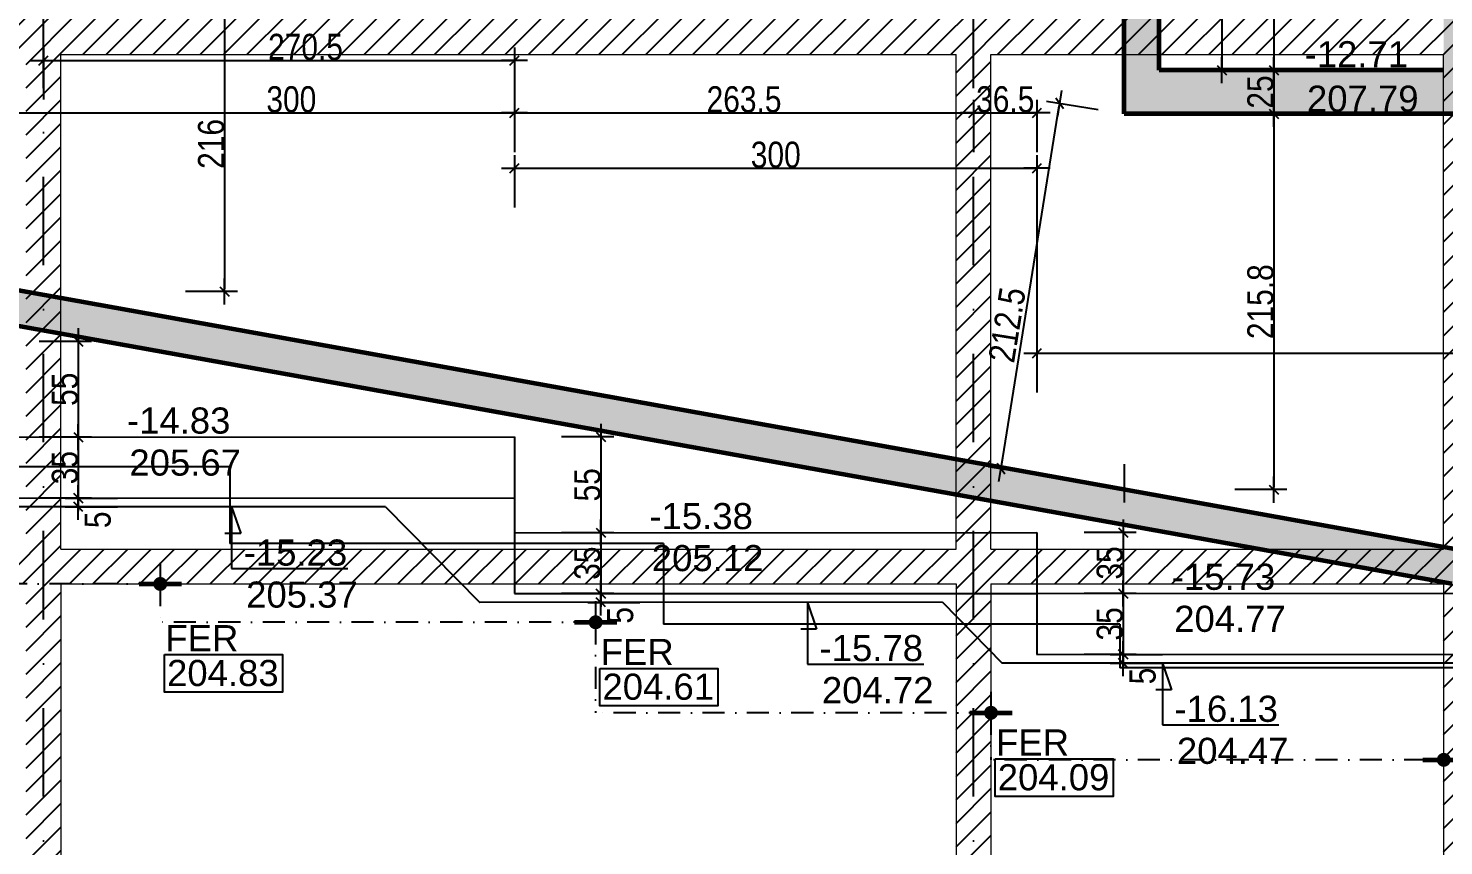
# Model space of a CAD drawing. Header units: millimetres. Extents: x -26249 to 60250, y -21218 to 23336.
# Drawn here: x 54650 to 55463, y 1402 to 1871 of the extents above; entities that cross this region are included whole.
import ezdxf

# ---------------------------------------------------------------- set-up
doc = ezdxf.new("R2010")
doc.units = ezdxf.units.MM
doc.linetypes.add('TIRETPTX2', pattern=[50.8, 25.4, -12.7, 0, -12.7])
for name, color, linetype in [('01-coupe soussol', 253, 'Continuous'), ('01_cote_gen', 4, 'Continuous'), ('01_linteaux', 2, 'Continuous'), ('01_poch_BN', 9, 'Continuous'), ('01_poch_murs', 253, 'Continuous'), ('01_texte', 230, 'Continuous'), ('AA_COTES', 2, 'Continuous')]:
    doc.layers.add(name, color=color, linetype=linetype)
doc.layers.add('01_murs_coup', color=5, linetype='Continuous', lineweight=60)
doc.styles.add('MATTE_TXT', font='arial.ttf')
doc.styles.add('STYLE2', font='ARIALN.TTF')
doc.dimstyles.new('JB50', dxfattribs={"dimscale": 0.1, "dimtxt": 150, "dimasz": 15, "dimexe": 0.1, "dimexo": 0.1, "dimgap": 0.09, "dimtad": 1, "dimdec": 1, "dimdsep": 46, "dimtxsty": 'STYLE2', "dimblk1": 'BOND_G', "dimblk2": 'BOND_D', "dimsah": 1, "dimcen": 1.5, "dimdle": 0.01, "dimse1": 1, "dimse2": 1, "dimclrd": 4, "dimclre": 2, "dimclrt": 6, "dimazin": 2, "dimtfac": 2.333333, "dimtdec": 1, "dimtix": 1, "dimtmove": 2, "dimatfit": 3, "dimldrblk": 'BOND_G', "dimfxl": 1, "dimtolj": 1, "dimtzin": 0, "dimarcsym": 0})

# ---------------------------------------------------------------- blocks, each defined once
blk = doc.blocks.new('BOND_G')
at = {"layer": 'AA_COTES', "color": 0}
for p, q in [((0, -5), (0, 15)), ((5, 0), (-5, 0)), ((1.77, 1.77), (-1.77, -1.77))]:
    blk.add_line(p, q, dxfattribs=at)
blk = doc.blocks.new('BOND_D')
at = {"layer": 'AA_COTES', "color": 0}
for p, q in [((5, 0), (-5, 0)), ((-1.77, -1.77), (1.77, 1.77)), ((0, 5), (0, -15))]:
    blk.add_line(p, q, dxfattribs=at)
blk = doc.blocks.new('*D1527')
at = {"layer": '01_cote_gen', "color": 4, "lineweight": -2, "transparency": 16777216}
blk.add_line((54631.02, 1822.71), (54928.02, 1822.71), dxfattribs=at)
at = {"layer": 'Defpoints', "color": 0, "transparency": 16777216}
for p in [(54629.52, 1830.32), (54929.52, 1822.71), (54929.52, 1636.6)]:
    blk.add_point(p, dxfattribs=at)
at = {"layer": '01_cote_gen', "color": 4, "lineweight": -2, "transparency": 16777216, "xscale": 1.5, "yscale": 1.5, "zscale": 1.5, "rotation": 180}
blk.add_blockref('BOND_G', (54629.52, 1822.71), dxfattribs=at)
at = {"layer": '01_cote_gen', "color": 4, "lineweight": -2, "transparency": 16777216, "xscale": 1.5, "yscale": 1.5, "zscale": 1.5}
blk.add_blockref('BOND_D', (54929.52, 1822.71), dxfattribs=at)
at = {"layer": '01_cote_gen', "color": 6, "transparency": 16777216, "insert": (54801.36, 1830.38), "char_height": 15, "attachment_point": 5, "style": 'STYLE2'}
blk.add_mtext('\\A1;300', dxfattribs=at)
blk = doc.blocks.new('*D1528')
at = {"layer": '01_cote_gen', "color": 4, "lineweight": -2, "transparency": 16777216}
blk.add_line((54931.02, 1790.89), (55228.02, 1790.89), dxfattribs=at)
at = {"layer": 'Defpoints', "color": 0, "transparency": 16777216}
for p in [(55229.52, 1790.89), (54929.52, 1636.6), (55229.52, 1581.73)]:
    blk.add_point(p, dxfattribs=at)
at = {"layer": '01_cote_gen', "color": 4, "lineweight": -2, "transparency": 16777216, "xscale": 1.5, "yscale": 1.5, "zscale": 1.5, "rotation": 180}
blk.add_blockref('BOND_G', (54929.52, 1790.89), dxfattribs=at)
at = {"layer": '01_cote_gen', "color": 4, "lineweight": -2, "transparency": 16777216, "xscale": 1.5, "yscale": 1.5, "zscale": 1.5}
blk.add_blockref('BOND_D', (55229.52, 1790.89), dxfattribs=at)
at = {"layer": '01_cote_gen', "color": 6, "transparency": 16777216, "insert": (55079.52, 1798.56), "char_height": 15, "attachment_point": 5, "style": 'STYLE2'}
blk.add_mtext('\\A1;300', dxfattribs=at)
blk = doc.blocks.new('*D1363')
at = {"layer": '01_cote_gen', "color": 4, "lineweight": -2, "transparency": 16777216}
blk.add_line((55231.02, 1684.63), (56054.91, 1684.63), dxfattribs=at)
at = {"layer": 'Defpoints', "color": 0, "transparency": 16777216}
for p in [(56056.41, 1684.63), (55229.52, 1506.47), (56056.41, 1471.84)]:
    blk.add_point(p, dxfattribs=at)
at = {"layer": '01_cote_gen', "color": 4, "lineweight": -2, "transparency": 16777216, "xscale": 1.5, "yscale": 1.5, "zscale": 1.5, "rotation": 180}
blk.add_blockref('BOND_G', (55229.52, 1684.63), dxfattribs=at)
at = {"layer": '01_cote_gen', "color": 4, "lineweight": -2, "transparency": 16777216, "xscale": 1.5, "yscale": 1.5, "zscale": 1.5}
blk.add_blockref('BOND_D', (56056.41, 1684.63), dxfattribs=at)
at = {"layer": '01_cote_gen', "color": 6, "transparency": 16777216, "insert": (55642.97, 1692.29), "char_height": 15, "attachment_point": 5, "style": 'STYLE2'}
blk.add_mtext('\\A1;826.9', dxfattribs=at)
blk = doc.blocks.new('*D1356')
at = {"layer": '01_cote_gen', "color": 4, "lineweight": -2, "transparency": 16777216}
blk.add_line((55194.61, 1822.71), (55228.02, 1822.71), dxfattribs=at)
at = {"layer": 'Defpoints', "color": 0, "transparency": 16777216}
for p in [(55229.52, 1822.71), (55193.11, 1800.21), (55229.52, 1800.21)]:
    blk.add_point(p, dxfattribs=at)
at = {"layer": '01_cote_gen', "color": 4, "lineweight": -2, "transparency": 16777216, "xscale": 1.5, "yscale": 1.5, "zscale": 1.5, "rotation": 180}
blk.add_blockref('BOND_G', (55193.11, 1822.71), dxfattribs=at)
at = {"layer": '01_cote_gen', "color": 4, "lineweight": -2, "transparency": 16777216, "xscale": 1.5, "yscale": 1.5, "zscale": 1.5}
blk.add_blockref('BOND_D', (55229.52, 1822.71), dxfattribs=at)
at = {"layer": '01_cote_gen', "color": 6, "transparency": 16777216, "insert": (55211.32, 1830.38), "char_height": 15, "attachment_point": 5, "style": 'STYLE2'}
blk.add_mtext('\\A1;36.5', dxfattribs=at)
blk = doc.blocks.new('*D1357')
at = {"layer": '01_cote_gen', "color": 4, "lineweight": -2, "transparency": 16777216}
blk.add_line((54931.02, 1822.71), (55191.61, 1822.71), dxfattribs=at)
at = {"layer": 'Defpoints', "color": 0, "transparency": 16777216}
for p in [(55193.11, 1822.71), (54929.52, 1815.21), (55193.11, 1800.21)]:
    blk.add_point(p, dxfattribs=at)
at = {"layer": '01_cote_gen', "color": 4, "lineweight": -2, "transparency": 16777216, "xscale": 1.5, "yscale": 1.5, "zscale": 1.5, "rotation": 180}
blk.add_blockref('BOND_G', (54929.52, 1822.71), dxfattribs=at)
at = {"layer": '01_cote_gen', "color": 4, "lineweight": -2, "transparency": 16777216, "xscale": 1.5, "yscale": 1.5, "zscale": 1.5}
blk.add_blockref('BOND_D', (55193.11, 1822.71), dxfattribs=at)
at = {"layer": '01_cote_gen', "color": 6, "transparency": 16777216, "insert": (55061.32, 1830.38), "char_height": 15, "attachment_point": 5, "style": 'STYLE2'}
blk.add_mtext('\\A1;263.5', dxfattribs=at)
blk = doc.blocks.new('*D1521')
at = {"layer": '01_cote_gen', "color": 4, "lineweight": -2, "transparency": 16777216}
for p, q in [((54628.02, -222.34), (54626.52, -222.34)), ((54659.11, -222.34), (54629.52, -222.34)), ((54660.61, -222.34), (54662.11, -222.34))]:
    blk.add_line(p, q, dxfattribs=at)
at = {"layer": 'Defpoints', "color": 0, "transparency": 16777216}
for p in [(54629.52, 1831.3), (54629.52, -222.34), (54659.11, -243.86)]:
    blk.add_point(p, dxfattribs=at)
at = {"layer": '01_cote_gen', "color": 4, "lineweight": -2, "transparency": 16777216, "xscale": 1.5, "yscale": 1.5, "zscale": 1.5}
blk.add_blockref('BOND_D', (54629.52, -222.34), dxfattribs=at)
at = {"layer": '01_cote_gen', "color": 4, "lineweight": -2, "transparency": 16777216, "xscale": 1.5, "yscale": 1.5, "zscale": 1.5, "rotation": 180}
blk.add_blockref('BOND_G', (54659.11, -222.34), dxfattribs=at)
at = {"layer": '01_cote_gen', "color": 6, "transparency": 16777216, "insert": (54644.32, -214.67), "char_height": 15, "attachment_point": 5, "style": 'STYLE2'}
blk.add_mtext('\\A1;29.5', dxfattribs=at)
blk = doc.blocks.new('*D1358')
at = {"layer": '01_cote_gen', "color": 4, "lineweight": -2, "transparency": 16777216}
blk.add_line((54660.61, 1852.82), (54928.02, 1852.82), dxfattribs=at)
at = {"layer": 'Defpoints', "color": 0, "transparency": 16777216}
for p in [(54929.52, 1852.82), (54659.11, 1830.32), (54929.52, 1830.32)]:
    blk.add_point(p, dxfattribs=at)
at = {"layer": '01_cote_gen', "color": 4, "lineweight": -2, "transparency": 16777216, "xscale": 1.5, "yscale": 1.5, "zscale": 1.5, "rotation": 180}
blk.add_blockref('BOND_G', (54659.11, 1852.82), dxfattribs=at)
at = {"layer": '01_cote_gen', "color": 4, "lineweight": -2, "transparency": 16777216, "xscale": 1.5, "yscale": 1.5, "zscale": 1.5}
blk.add_blockref('BOND_D', (54929.52, 1852.82), dxfattribs=at)
at = {"layer": '01_cote_gen', "color": 6, "transparency": 16777216, "insert": (54809.49, 1860.48), "char_height": 15, "attachment_point": 5, "style": 'STYLE2'}
blk.add_mtext('\\A1;270.5', dxfattribs=at)
blk = doc.blocks.new('*D1452')
at = {"layer": '01_cote_gen', "color": 4, "lineweight": -2, "transparency": 16777216}
blk.add_line((54679.05, 1689.96), (54679.05, 1637.96), dxfattribs=at)
at = {"layer": 'Defpoints', "color": 0, "transparency": 16777216}
for p in [(54629.52, 1691.46), (54629.54, 1636.46), (54679.05, 1636.46)]:
    blk.add_point(p, dxfattribs=at)
at = {"layer": '01_cote_gen', "color": 4, "lineweight": -2, "transparency": 16777216, "xscale": 1.5, "yscale": 1.5, "zscale": 1.5}
for name, p, rotation in [('BOND_G', (54679.05, 1691.46), 90), ('BOND_D', (54679.05, 1636.46), 270)]:
    blk.add_blockref(name, p, dxfattribs=dict(at, rotation=rotation))
at = {"layer": '01_cote_gen', "color": 6, "transparency": 16777216, "insert": (54671.42, 1663.96), "char_height": 15, "attachment_point": 5, "rotation": 90, "style": 'STYLE2'}
blk.add_mtext('\\A1;55', dxfattribs=at)
blk = doc.blocks.new('*D1453')
at = {"layer": '01_cote_gen', "color": 4, "lineweight": -2, "transparency": 16777216}
blk.add_line((54679.05, 1634.96), (54679.05, 1602.96), dxfattribs=at)
at = {"layer": 'Defpoints', "color": 0, "transparency": 16777216}
for p in [(54665.24, 1636.46), (54669.49, 1601.46), (54679.05, 1601.46)]:
    blk.add_point(p, dxfattribs=at)
at = {"layer": '01_cote_gen', "color": 4, "lineweight": -2, "transparency": 16777216, "xscale": 1.5, "yscale": 1.5, "zscale": 1.5}
for name, p, rotation in [('BOND_G', (54679.05, 1636.46), 90), ('BOND_D', (54679.05, 1601.46), 270)]:
    blk.add_blockref(name, p, dxfattribs=dict(at, rotation=rotation))
at = {"layer": '01_cote_gen', "color": 6, "transparency": 16777216, "insert": (54671.39, 1618.96), "char_height": 15, "attachment_point": 5, "rotation": 90, "style": 'STYLE2'}
blk.add_mtext('\\A1;35', dxfattribs=at)
blk = doc.blocks.new('*D1454')
at = {"layer": '01_cote_gen', "color": 4, "lineweight": -2, "transparency": 16777216}
blk.add_line((54679.05, 1597.96), (54679.05, 1599.96), dxfattribs=at)
at = {"layer": 'Defpoints', "color": 0, "transparency": 16777216}
for p in [(54679.05, 1601.46), (54684.32, 1601.46), (54684.32, 1596.46)]:
    blk.add_point(p, dxfattribs=at)
at = {"layer": '01_cote_gen', "color": 4, "lineweight": -2, "transparency": 16777216, "xscale": 1.5, "yscale": 1.5, "zscale": 1.5}
for name, p, rotation in [('BOND_D', (54679.05, 1601.46), 90), ('BOND_G', (54679.05, 1596.46), 270)]:
    blk.add_blockref(name, p, dxfattribs=dict(at, rotation=rotation))
at = {"layer": '01_cote_gen', "color": 6, "transparency": 16777216, "insert": (54690.26, 1589.01), "char_height": 15, "attachment_point": 5, "rotation": 90, "style": 'STYLE2'}
blk.add_mtext('\\A1;5', dxfattribs=at)
blk = doc.blocks.new('*D1455')
at = {"layer": '01_cote_gen', "color": 4, "lineweight": -2, "transparency": 16777216}
blk.add_line((54979.05, 1635.1), (54979.05, 1583.1), dxfattribs=at)
at = {"layer": 'Defpoints', "color": 0, "transparency": 16777216}
for p in [(54929.52, 1636.6), (54929.54, 1581.6), (54979.05, 1581.6)]:
    blk.add_point(p, dxfattribs=at)
at = {"layer": '01_cote_gen', "color": 4, "lineweight": -2, "transparency": 16777216, "xscale": 1.5, "yscale": 1.5, "zscale": 1.5}
for name, p, rotation in [('BOND_G', (54979.05, 1636.6), 90), ('BOND_D', (54979.05, 1581.6), 270)]:
    blk.add_blockref(name, p, dxfattribs=dict(at, rotation=rotation))
at = {"layer": '01_cote_gen', "color": 6, "transparency": 16777216, "insert": (54971.42, 1609.1), "char_height": 15, "attachment_point": 5, "rotation": 90, "style": 'STYLE2'}
blk.add_mtext('\\A1;55', dxfattribs=at)
blk = doc.blocks.new('*D1456')
at = {"layer": '01_cote_gen', "color": 4, "lineweight": -2, "transparency": 16777216}
blk.add_line((54979.05, 1580.1), (54979.05, 1548.1), dxfattribs=at)
at = {"layer": 'Defpoints', "color": 0, "transparency": 16777216}
for p in [(54965.24, 1581.6), (54969.49, 1546.6), (54979.05, 1546.6)]:
    blk.add_point(p, dxfattribs=at)
at = {"layer": '01_cote_gen', "color": 4, "lineweight": -2, "transparency": 16777216, "xscale": 1.5, "yscale": 1.5, "zscale": 1.5}
for name, p, rotation in [('BOND_G', (54979.05, 1581.6), 90), ('BOND_D', (54979.05, 1546.6), 270)]:
    blk.add_blockref(name, p, dxfattribs=dict(at, rotation=rotation))
at = {"layer": '01_cote_gen', "color": 6, "transparency": 16777216, "insert": (54971.39, 1564.1), "char_height": 15, "attachment_point": 5, "rotation": 90, "style": 'STYLE2'}
blk.add_mtext('\\A1;35', dxfattribs=at)
blk = doc.blocks.new('*D1457')
at = {"layer": '01_cote_gen', "color": 4, "lineweight": -2, "transparency": 16777216}
blk.add_line((54979.05, 1543.1), (54979.05, 1545.1), dxfattribs=at)
at = {"layer": 'Defpoints', "color": 0, "transparency": 16777216}
for p in [(54979.05, 1546.6), (54984.32, 1546.6), (54984.32, 1541.6)]:
    blk.add_point(p, dxfattribs=at)
at = {"layer": '01_cote_gen', "color": 4, "lineweight": -2, "transparency": 16777216, "xscale": 1.5, "yscale": 1.5, "zscale": 1.5}
for name, p, rotation in [('BOND_D', (54979.05, 1546.6), 90), ('BOND_G', (54979.05, 1541.6), 270)]:
    blk.add_blockref(name, p, dxfattribs=dict(at, rotation=rotation))
at = {"layer": '01_cote_gen', "color": 6, "transparency": 16777216, "insert": (54990.26, 1534.15), "char_height": 15, "attachment_point": 5, "rotation": 90, "style": 'STYLE2'}
blk.add_mtext('\\A1;5', dxfattribs=at)
blk = doc.blocks.new('*D1458')
at = {"layer": '01_cote_gen', "color": 4, "lineweight": -2, "transparency": 16777216}
blk.add_line((55279.04, 1580.23), (55279.04, 1548.23), dxfattribs=at)
at = {"layer": 'Defpoints', "color": 0, "transparency": 16777216}
for p in [(55229.52, 1581.73), (55229.52, 1546.73), (55279.04, 1546.73)]:
    blk.add_point(p, dxfattribs=at)
at = {"layer": '01_cote_gen', "color": 4, "lineweight": -2, "transparency": 16777216, "xscale": 1.5, "yscale": 1.5, "zscale": 1.5}
for name, p, rotation in [('BOND_G', (55279.04, 1581.73), 90), ('BOND_D', (55279.04, 1546.73), 270)]:
    blk.add_blockref(name, p, dxfattribs=dict(at, rotation=rotation))
at = {"layer": '01_cote_gen', "color": 6, "transparency": 16777216, "insert": (55271.38, 1564.23), "char_height": 15, "attachment_point": 5, "rotation": 90, "style": 'STYLE2'}
blk.add_mtext('\\A1;35', dxfattribs=at)
blk = doc.blocks.new('*D1459')
at = {"layer": '01_cote_gen', "color": 4, "lineweight": -2, "transparency": 16777216}
blk.add_line((55279.04, 1545.24), (55279.04, 1513.24), dxfattribs=at)
at = {"layer": 'Defpoints', "color": 0, "transparency": 16777216}
for p in [(55265.23, 1546.74), (55269.48, 1511.74), (55279.04, 1511.74)]:
    blk.add_point(p, dxfattribs=at)
at = {"layer": '01_cote_gen', "color": 4, "lineweight": -2, "transparency": 16777216, "xscale": 1.5, "yscale": 1.5, "zscale": 1.5}
for name, p, rotation in [('BOND_G', (55279.04, 1546.74), 90), ('BOND_D', (55279.04, 1511.74), 270)]:
    blk.add_blockref(name, p, dxfattribs=dict(at, rotation=rotation))
at = {"layer": '01_cote_gen', "color": 6, "transparency": 16777216, "insert": (55271.38, 1529.24), "char_height": 15, "attachment_point": 5, "rotation": 90, "style": 'STYLE2'}
blk.add_mtext('\\A1;35', dxfattribs=at)
blk = doc.blocks.new('*D1460')
at = {"layer": '01_cote_gen', "color": 4, "lineweight": -2, "transparency": 16777216}
blk.add_line((55279.04, 1508.24), (55279.04, 1510.24), dxfattribs=at)
at = {"layer": 'Defpoints', "color": 0, "transparency": 16777216}
for p in [(55279.04, 1511.74), (55284.31, 1511.74), (55284.31, 1506.74)]:
    blk.add_point(p, dxfattribs=at)
at = {"layer": '01_cote_gen', "color": 4, "lineweight": -2, "transparency": 16777216, "xscale": 1.5, "yscale": 1.5, "zscale": 1.5}
for name, p, rotation in [('BOND_D', (55279.04, 1511.74), 90), ('BOND_G', (55279.04, 1506.74), 270)]:
    blk.add_blockref(name, p, dxfattribs=dict(at, rotation=rotation))
at = {"layer": '01_cote_gen', "color": 6, "transparency": 16777216, "insert": (55290.25, 1499.29), "char_height": 15, "attachment_point": 5, "rotation": 90, "style": 'STYLE2'}
blk.add_mtext('\\A1;5', dxfattribs=at)
blk = doc.blocks.new('*D1657')
at = {"layer": '01_cote_gen', "color": 4, "lineweight": -2, "transparency": 16777216}
blk.add_line((55335.67, 1934.67), (55335.67, 1848.67), dxfattribs=at)
at = {"layer": 'Defpoints', "color": 0, "transparency": 16777216}
for p in [(55316.75, 1936.17), (55316.75, 1847.17), (55335.67, 1847.17)]:
    blk.add_point(p, dxfattribs=at)
at = {"layer": '01_cote_gen', "color": 4, "lineweight": -2, "transparency": 16777216, "xscale": 1.5, "yscale": 1.5, "zscale": 1.5}
for name, p, rotation in [('BOND_G', (55335.67, 1936.17), 90), ('BOND_D', (55335.67, 1847.17), 270)]:
    blk.add_blockref(name, p, dxfattribs=dict(at, rotation=rotation))
at = {"layer": '01_cote_gen', "color": 6, "transparency": 16777216, "insert": (55328, 1891.67), "char_height": 15, "attachment_point": 5, "rotation": 90, "style": 'STYLE2'}
blk.add_mtext('\\A1;89', dxfattribs=at)
blk = doc.blocks.new('*D1658')
at = {"layer": '01_cote_gen', "color": 4, "lineweight": -2, "transparency": 16777216}
blk.add_line((55365.58, 2023.67), (55365.58, 1848.67), dxfattribs=at)
at = {"layer": 'Defpoints', "color": 0, "transparency": 16777216}
for p in [(55343.17, 2025.17), (55365.58, 1847.17), (55381.38, 1847.17)]:
    blk.add_point(p, dxfattribs=at)
at = {"layer": '01_cote_gen', "color": 4, "lineweight": -2, "transparency": 16777216, "xscale": 1.5, "yscale": 1.5, "zscale": 1.5}
for name, p, rotation in [('BOND_G', (55365.58, 2025.17), 90), ('BOND_D', (55365.58, 1847.17), 270)]:
    blk.add_blockref(name, p, dxfattribs=dict(at, rotation=rotation))
at = {"layer": '01_cote_gen', "color": 6, "transparency": 16777216, "insert": (55357.92, 1936.23), "char_height": 15, "attachment_point": 5, "rotation": 90, "style": 'STYLE2'}
blk.add_mtext('\\A1;178', dxfattribs=at)
blk = doc.blocks.new('*D1639')
at = {"layer": '01_cote_gen', "color": 4, "lineweight": -2, "transparency": 16777216}
blk.add_line((55365.58, 1845.67), (55365.58, 1823.67), dxfattribs=at)
at = {"layer": 'Defpoints', "color": 0, "transparency": 16777216}
for p in [(55388.62, 1847.17), (55365.58, 1822.17), (55388.62, 1822.17)]:
    blk.add_point(p, dxfattribs=at)
at = {"layer": '01_cote_gen', "color": 4, "lineweight": -2, "transparency": 16777216, "xscale": 1.5, "yscale": 1.5, "zscale": 1.5}
for name, p, rotation in [('BOND_G', (55365.58, 1847.17), 90), ('BOND_D', (55365.58, 1822.17), 270)]:
    blk.add_blockref(name, p, dxfattribs=dict(at, rotation=rotation))
at = {"layer": '01_cote_gen', "color": 6, "transparency": 16777216, "insert": (55357.92, 1834.67), "char_height": 15, "attachment_point": 5, "rotation": 90, "style": 'STYLE2'}
blk.add_mtext('\\A1;25', dxfattribs=at)
blk = doc.blocks.new('*D1627')
at = {"layer": '01_cote_gen', "color": 4, "lineweight": -2, "transparency": 16777216}
blk.add_line((55365.58, 1820.67), (55365.58, 1607.83), dxfattribs=at)
at = {"layer": 'Defpoints', "color": 0, "transparency": 16777216}
for p in [(55297.26, 1822.17), (55279.64, 1606.33), (55365.58, 1606.33)]:
    blk.add_point(p, dxfattribs=at)
at = {"layer": '01_cote_gen', "color": 4, "lineweight": -2, "transparency": 16777216, "xscale": 1.5, "yscale": 1.5, "zscale": 1.5}
for name, p, rotation in [('BOND_G', (55365.58, 1822.17), 90), ('BOND_D', (55365.58, 1606.33), 270)]:
    blk.add_blockref(name, p, dxfattribs=dict(at, rotation=rotation))
at = {"layer": '01_cote_gen', "color": 6, "transparency": 16777216, "insert": (55357.92, 1714.25), "char_height": 15, "attachment_point": 5, "rotation": 90, "style": 'STYLE2'}
blk.add_mtext('\\A1;215.8', dxfattribs=at)
blk = doc.blocks.new('*D1628')
at = {"layer": '01_cote_gen', "color": 4, "lineweight": -2, "transparency": 16777216}
blk.add_line((55209.07, 1619.82), (55242.25, 1826.65), dxfattribs=at)
at = {"layer": 'Defpoints', "color": 0, "transparency": 16777216}
for p in [(55242.49, 1828.13), (55279.64, 1822.17), (55245.99, 1612.38)]:
    blk.add_point(p, dxfattribs=at)
at = {"layer": '01_cote_gen', "color": 4, "lineweight": -2, "transparency": 16777216, "xscale": 1.5, "yscale": 1.5, "zscale": 1.5}
for name, p, rotation in [('BOND_D', (55242.49, 1828.13), 80.88663477148664), ('BOND_G', (55208.84, 1618.34), 260.8866347714866)]:
    blk.add_blockref(name, p, dxfattribs=dict(at, rotation=rotation))
at = {"layer": '01_cote_gen', "color": 6, "transparency": 16777216, "insert": (55212.43, 1700.94), "char_height": 15, "attachment_point": 5, "rotation": 80.88663, "style": 'STYLE2'}
blk.add_mtext('\\A1;212.5', dxfattribs=at)
blk = doc.blocks.new('*D1630')
at = {"layer": '01_cote_gen', "color": 4, "lineweight": -2, "transparency": 16777216}
blk.add_line((54763.04, 1934.67), (54763.04, 1721.65), dxfattribs=at)
at = {"layer": 'Defpoints', "color": 0, "transparency": 16777216}
for p in [(54740.54, 1936.17), (54647.11, 1720.15), (54763.04, 1720.15)]:
    blk.add_point(p, dxfattribs=at)
at = {"layer": '01_cote_gen', "color": 4, "lineweight": -2, "transparency": 16777216, "xscale": 1.5, "yscale": 1.5, "zscale": 1.5}
for name, p, rotation in [('BOND_G', (54763.04, 1936.17), 90), ('BOND_D', (54763.04, 1720.15), 270)]:
    blk.add_blockref(name, p, dxfattribs=dict(at, rotation=rotation))
at = {"layer": '01_cote_gen', "color": 6, "transparency": 16777216, "insert": (54755.37, 1804.85), "char_height": 15, "attachment_point": 5, "rotation": 90, "style": 'STYLE2'}
blk.add_mtext('\\A1;216', dxfattribs=at)

msp = doc.modelspace()

# ---------------------------------------------------------------- hatches: boundary and pattern name
at = {"layer": '01-coupe soussol'}
h = msp.add_hatch(dxfattribs=at)
h.set_pattern_fill('ANSI31', color=256, scale=3)
h.set_pattern_definition([(45, (24559.321, 5706.199), (-6.735192, 6.735192), [])])
h.paths.add_polyline_path([(52221.519, 1572.168), (51871.845, 1572.168), (51871.845, 1559.168), (52221.519, 1559.168)])
h.paths.add_polyline_path([(52647.519, 1572.168), (52239.519, 1572.168), (52239.519, 1559.168), (52647.519, 1559.168)])
h.paths.add_polyline_path([(52264.648, 1539.168), (52194.648, 1539.168), (52194.648, 1504.168), (52264.648, 1504.168)])
h.paths.add_polyline_path([(52622.648, 1539.168), (52264.648, 1539.168), (52264.648, 1504.168), (52622.648, 1504.168)])
h.paths.add_polyline_path([(53210.442, 1539.168), (52692.648, 1539.168), (52692.648, 1504.168), (53210.442, 1504.168)])
h.paths.add_polyline_path([(53224.442, 1572.168), (52667.519, 1572.168), (52667.519, 1559.168), (53224.442, 1559.168)])
h.paths.add_polyline_path([(53823.309, 1572.168), (53266.442, 1572.168), (53266.442, 1559.168), (53823.309, 1559.168)], flags=17)
h.paths.add_polyline_path([(53798.438, 1539.168), (53280.442, 1539.168), (53280.442, 1504.168), (53798.438, 1504.168)], flags=17)
h.paths.add_polyline_path([(53868.438, 1539.168), (53798.438, 1539.168), (53798.438, 1504.168), (53868.438, 1504.168)], flags=17)
h.paths.add_polyline_path([(54103.038, 1539.168), (53868.438, 1539.168), (53868.438, 1504.168), (54103.038, 1504.168)], flags=17)
h.paths.add_polyline_path([(54103.038, 1572.168), (53843.309, 1572.168), (53843.309, 1559.168), (54103.038, 1559.168)], flags=17)
h.paths.add_polyline_path([(56847.038, 2172.168), (56847.038, 2242.819), (56831.038, 2242.819), (56831.038, 2172.168), (56098.038, 2172.168), (56098.038, 2242.819), (56080.038, 2242.819), (56080.038, 2172.168), (55479.038, 2172.168), (55479.038, 2242.819), (55463.038, 2242.819), (55463.038, 2167.168), (55155.038, 2167.168), (55155.038, 2197.168), (55135.038, 2197.168), (55135.038, 2167.168), (54667.038, 2167.168), (54667.038, 2242.819), (54649.038, 2242.819), (54649.038, 2179.168), (53843.442, 2179.168), (53843.442, 2242.819), (53823.442, 2242.819), (53823.442, 2179.168), (53262.442, 2179.168), (53262.442, 2242.819), (53246.442, 2242.819), (53246.442, 2179.168), (53246.442, 1879.168), (53246.442, 1539.168), (53266.442, 1539.168), (53266.442, 1856.168), (53823.309, 1856.168), (53823.309, 1539.168), (53843.309, 1539.168), (53843.309, 1856.168), (54103.038, 1856.168), (54103.038, 1239.168), (54123.038, 1239.168), (54123.038, 1552.168), (54649.038, 1552.168), (54649.038, 1272.168), (54669.038, 1272.168), (54669.038, 1552.168), (55183.038, 1552.168), (55183.038, 1272.168), (55203.038, 1272.168), (55203.038, 1552.168), (55463.039, 1552.168), (55463.039, 1272.168), (55483.039, 1272.168), (55483.039, 1552.168), (56072.048, 1552.168), (56072.048, 1239.168), (56097.048, 1239.168), (56097.048, 1552.168), (56827.038, 1552.168), (56827.038, 1239.168), (56847.038, 1239.168), (56847.038, 1552.168), (56847.038, 1572.168)])
h.paths.add_polyline_path([(53843.038, 1879.168), (53843.038, 2156.168), (54103.038, 2156.168), (54103.038, 1879.168)], flags=16)
h.paths.add_polyline_path([(53823.038, 1879.168), (53266.442, 1879.168), (53266.442, 2156.168), (53823.038, 2156.168)], flags=16)
h.paths.add_polyline_path([(54123.038, 1856.168), (54649.038, 1856.168), (54649.038, 1572.168), (54123.038, 1572.168)], flags=16)
h.paths.add_polyline_path([(54123.038, 1879.168), (54123.038, 2156.168), (54649.038, 2156.168), (54649.038, 1879.168)], flags=16)
h.paths.add_polyline_path([(54669.038, 1856.168), (55183.038, 1856.168), (55183.038, 1572.168), (54669.038, 1572.168)], flags=16)
h.paths.add_polyline_path([(54669.038, 1879.168), (54669.038, 2147.168), (55183.038, 2147.168), (55183.038, 1879.168)], flags=16)
h.paths.add_polyline_path([(55203.038, 1856.168), (55463.039, 1856.168), (55463.039, 1572.168), (55203.038, 1572.168)], flags=16)
h.paths.add_polyline_path([(55203.038, 1879.168), (55203.038, 2147.168), (55463.038, 2147.168), (55463.038, 1879.168), (55483.038, 1879.168), (55483.038, 2152.168), (56079.038, 2152.168), (56079.038, 1879.168)], flags=16)
h.paths.add_polyline_path([(55483.039, 1856.168), (56077.048, 1856.168), (56077.048, 1572.168), (55483.039, 1572.168)], flags=16)
h.paths.add_polyline_path([(56097.048, 1820.168), (56139.35, 1820.168), (56139.35, 1840.168), (56657.038, 1840.168), (56657.038, 1572.168), (56097.048, 1572.168)], flags=16)
h.paths.add_polyline_path([(56097.35, 1890.168), (56097.35, 2152.168), (56226.038, 2152.168), (56226.038, 1890.168)], flags=16)
h.paths.add_polyline_path([(56246.038, 1890.168), (56246.038, 2152.168), (56471.039, 2152.168), (56471.039, 1890.168)], flags=16)
h.paths.add_polyline_path([(56491.039, 1890.168), (56491.039, 2152.168), (56831.038, 2152.168), (56831.038, 1890.168)], flags=16)
h.paths.add_polyline_path([(56677.038, 1840.168), (56827.038, 1840.168), (56827.038, 1572.168), (56677.038, 1572.168)], flags=16)
at = {"layer": '01_poch_murs'}
h = msp.add_hatch(color=256, dxfattribs=at)
h.dxf.hatch_style = 1
h.paths.add_polyline_path([(54368.55, 2244.527), (54348.55, 2248.943), (54348.55, 2232.167), (53835.831, 2232.167), (53835.831, 2332.167), (53815.831, 2332.167), (53815.831, 2232.167), (53262.404, 2232.167), (53262.404, 2347.167), (53246.404, 2349.167), (53246.404, 2202.167), (54348.55, 2202.167), (54348.55, 2074.167), (54647.115, 2074.167), (54647.115, 1936.168), (55279.642, 1936.168), (55279.642, 1822.168), (56545.683, 1822.168), (56371.954, 1847.168), (55483.115, 1847.168), (55483.115, 1892.168), (55463.115, 1892.168), (55463.115, 1847.168), (55299.642, 1847.168), (55299.642, 2025.168), (55279.642, 2025.168), (55279.642, 1961.168), (54667.115, 1961.168), (54667.115, 2159.167), (54647.115, 2159.167), (54647.115, 2099.167), (54368.55, 2099.167)])
h.paths.add_polyline_path([(54368.55, 2332.167), (54348.55, 2332.167), (54348.55, 2248.943), (54368.55, 2244.527)], flags=17)
h.paths.add_polyline_path([(56847.114, 1892.168), (56831.115, 1892.168), (56831.115, 1847.168), (56371.954, 1847.168), (56545.683, 1822.168), (56831.115, 1822.168), (56831.115, 1781.094), (56847.114, 1778.791)])
h.paths.add_polyline_path([(56847.114, 1778.791), (56831.115, 1781.094), (56831.115, 1674.206), (56847.114, 1674.206)])
h.paths.add_polyline_path([(56090.414, 1572.168), (55469.455, 1572.168), (53763.455, 1879.168), (53246.404, 1879.168), (53246.404, 1859.168), (53761.67, 1859.168), (55467.67, 1552.168), (56088.629, 1552.168), (56847.114, 1415.644), (56847.114, 1435.965)])

# ---------------------------------------------------------------- linework, layer by layer
at = {"color": 5, "elevation": 517158665.099, "flags": 128}
for points in [[(54766.108, 1619.468), (54282.715, 1619.468)], [(54766.108, 1619.468), (54766.108, 1575.468)], [(55014.976, 1575.468), (54766.108, 1575.468)], [(55014.976, 1575.468), (55014.976, 1529.168)], [(55277.166, 1529.168), (55014.976, 1529.168)], [(55277.166, 1529.168), (55277.166, 1503.968)], [(56062.941, 1503.968), (55277.166, 1503.968)]]:
    msp.add_lwpolyline(points, dxfattribs=at)
at = {"layer": '01-coupe soussol', "lineweight": 5}
for p, q in [((54669.038, 1856.168), (55183.038, 1856.168)), ((54669.038, 1572.168), (54669.038, 1856.168)), ((55183.038, 1572.168), (55183.038, 1856.168)), ((55203.038, 1856.168), (55463.039, 1856.168)), ((55203.038, 1572.168), (55203.038, 1856.168)), ((55463.039, 1572.168), (55463.039, 1856.168)), ((54669.038, 1572.168), (55183.038, 1572.168)), ((55203.038, 1572.168), (55463.039, 1572.168)), ((54669.038, 1552.168), (55183.038, 1552.168)), ((54669.038, 1552.168), (54669.038, 1239.168)), ((55183.038, 1552.168), (55183.038, 1239.168)), ((55203.038, 1552.168), (55463.039, 1552.168)), ((55203.038, 1552.168), (55203.038, 1239.168)), ((55463.039, 1552.168), (55463.039, 1239.168))]:
    msp.add_line(p, q, dxfattribs=at)
at = {"layer": '01_cote_gen'}
for p, q in [((55229.519, 1768.391), (55229.519, 1692.125)), ((55229.519, 1581.731), (55229.519, 1546.731))]:
    msp.add_line(p, q, dxfattribs=at)
at = {"layer": '01_cote_gen', "color": 2, "const_width": 4}
for points in [[(54724.115, 1552.168, 1), (54728.115, 1552.168, 1)], [(54974.115, 1530.168, 1), (54978.115, 1530.168, 1)], [(55201.115, 1478.168, 1), (55205.115, 1478.168, 1)], [(55461.115, 1451.168, 1), (55465.115, 1451.168, 1)]]:
    msp.add_lwpolyline(points, format="xyb", close=True, dxfattribs=at)
at = {"layer": '01_linteaux', "linetype": 'TIRETPTX2', "ltscale": 2}
for p, q in [((54659.115, 6.331), (54659.115, 2533.912)), ((55193.115, 6.331), (55193.115, 2533.912))]:
    msp.add_line(p, q, dxfattribs=at)
at = {"layer": '01_linteaux'}
for p, q in [((54629.519, 1636.463), (54929.519, 1636.597)), ((54929.519, 1636.597), (54929.519, 1601.597)), ((54929.519, 1636.597), (54929.519, 1581.597)), ((54629.519, 1601.463), (54929.519, 1601.597)), ((54855.529, 1596.5), (54609.519, 1596.463)), ((54855.529, 1596.5), (54909.519, 1541.597)), ((54929.519, 1581.597), (55229.519, 1581.731)), ((54929.519, 1581.597), (54929.519, 1546.597)), ((55229.519, 1581.731), (55229.519, 1546.731)), ((54929.519, 1546.597), (55229.519, 1546.731)), ((55229.519, 1546.731), (56056.414, 1547.101)), ((55229.519, 1546.731), (55229.519, 1511.731)), ((55175.193, 1541.637), (54909.519, 1541.597)), ((55175.193, 1541.637), (55209.519, 1506.731)), ((55229.519, 1511.731), (56056.414, 1512.101)), ((55982.347, 1506.848), (55209.519, 1506.731))]:
    msp.add_line(p, q, dxfattribs=at)
at = {"layer": '01_linteaux', "color": 2, "linetype": 'TIRETPTX2', "ltscale": 2}
for points in [[(54726.115, 1564.262), (54726.115, 1540.075)], [(54976.115, 1542.262), (54976.115, 1518.075)], [(55203.115, 1490.262), (55203.115, 1466.075)]]:
    msp.add_lwpolyline(points, dxfattribs=at)
at = {"layer": '01_murs_coup'}
for p, q in [((55299.642, 1847.168), (55299.642, 2025.168)), ((55299.642, 1847.168), (55299.642, 2025.168)), ((55279.642, 1822.168), (55279.642, 1936.168)), ((55469.455, 1572.168), (53763.455, 1879.168)), ((55467.67, 1552.168), (53761.67, 1859.168)), ((55463.115, 1847.168), (55299.642, 1847.168)), ((56831.115, 1822.168), (55279.642, 1822.168))]:
    msp.add_line(p, q, dxfattribs=at)
at = {"layer": '01_murs_coup', "color": 2}
for p, q in [((54714.021, 1552.168), (54738.208, 1552.168)), ((54964.021, 1530.168), (54988.208, 1530.168)), ((55191.021, 1478.168), (55215.208, 1478.168)), ((55451.021, 1451.168), (55475.208, 1451.168))]:
    msp.add_line(p, q, dxfattribs=at)
at = {"layer": '01_poch_BN', "color": 5, "linetype": 'TIRETPTX2', "ltscale": 0.5}
for p, q in [((54726.115, 1552.168), (54470.115, 1552.168)), ((54726.115, 1552.168), (54726.115, 1530.168)), ((54976.115, 1530.168), (54726.115, 1530.168)), ((54976.115, 1530.168), (54976.115, 1478.168)), ((55203.115, 1478.168), (54976.115, 1478.168)), ((55203.115, 1478.168), (55203.115, 1451.168)), ((55963.115, 1451.168), (55203.115, 1451.168))]:
    msp.add_line(p, q, dxfattribs=at)
at = {"layer": '01_texte'}
for p, q in [((55279.642, 1620.867), (55279.642, 1598.895)), ((54767.099, 1596.463), (54772.371, 1581.143)), ((54767.099, 1596.463), (54767.099, 1561.015)), ((54772.371, 1581.143), (54763.257, 1581.143)), ((54767.099, 1561.015), (54833.9, 1561.015)), ((55097.717, 1541.597), (55102.989, 1526.278)), ((55097.717, 1541.597), (55097.717, 1506.149)), ((55102.989, 1526.278), (55093.875, 1526.278)), ((55097.717, 1506.149), (55164.518, 1506.149)), ((55301.548, 1506.743), (55306.82, 1491.424)), ((55301.548, 1506.743), (55301.548, 1471.296)), ((55306.82, 1491.424), (55297.706, 1491.424)), ((55301.548, 1471.296), (55368.349, 1471.296))]:
    msp.add_line(p, q, dxfattribs=at)
for points in [[(54728.559, 1511.575), (54796.336, 1511.575), (54796.336, 1489.972), (54728.559, 1489.972)], [(54978.559, 1503.689), (55046.336, 1503.689), (55046.336, 1482.085), (54978.559, 1482.085)], [(55205.559, 1451.689), (55273.336, 1451.689), (55273.336, 1430.085), (55205.559, 1430.085)]]:
    msp.add_lwpolyline(points, close=True, dxfattribs=at)

# ---------------------------------------------------------------- texts
at = {"layer": '01_texte', "style": 'MATTE_TXT'}
for s, p in [('-12.71', (55383.204, 1848.85)), ('207.79', (55384.583, 1823.319)), ('-14.83', (54706.974, 1638.51)), ('205.67', (54708.353, 1614.378)), ('-15.38', (55006.974, 1583.644)), ('-15.23', (54774.04, 1562.697)), ('205.12', (55008.353, 1559.513)), ('-15.73', (55306.965, 1548.791)), ('205.37', (54775.419, 1538.566)), ('204.77', (55308.344, 1524.659)), ('FER', (54729.039, 1513.538)), ('FER', (54979.039, 1505.651)), ('-15.78', (55104.658, 1507.831)), ('204.83', (54729.998, 1493.548)), ('204.61', (54979.998, 1485.662)), ('204.72', (55106.037, 1483.7)), ('-16.13', (55308.489, 1472.978)), ('FER', (55206.039, 1453.651)), ('204.47', (55309.868, 1448.846)), ('204.09', (55206.998, 1433.662))]:
    msp.add_text(s, height=15, dxfattribs=at).set_placement(p)

# ---------------------------------------------------------------- dimensions: what is measured, and where the dimension line sits
at = {"layer": '01_cote_gen'}
for base, p1, p2, angle, picture, middle, dimtype in [((55365.583, 1847.168), (55343.166, 2025.168), (55381.379, 1847.168), 90, '*D1658', (55357.916, 1936.226), 160), ((54763.037, 1720.151), (54740.537, 1936.168), (54647.115, 1720.151), 90, '*D1630', (54755.369, 1804.855), 160), ((55242.489, 1828.128), (55245.99, 1612.382), (55279.642, 1822.168), 80.886635, '*D1628', (55212.43, 1700.942), 161), ((54679.054, 1601.463), (54684.324, 1596.463), (54684.324, 1601.463), 90, '*D1454', (54690.263, 1589.014), 160), ((54979.054, 1546.597), (54984.324, 1541.597), (54984.324, 1546.597), 90, '*D1457', (54990.263, 1534.148), 160), ((55279.045, 1511.743), (55284.315, 1506.743), (55284.315, 1511.743), 90, '*D1460', (55290.254, 1499.295), 160)]:
    dim = msp.add_linear_dim(base=base, p1=p1, p2=p2, angle=angle, dimstyle='JB50', dxfattribs=at)
    dim.commit()
    dim.dimension.update_dxf_attribs({"geometry": picture, "text_midpoint": middle, "dimtype": dimtype})
for base, p1, p2, picture, middle in [((55335.666, 1847.168), (55316.753, 1936.168), (55316.753, 1847.168), '*D1657', (55327.999, 1891.668)), ((55365.583, 1822.168), (55388.623, 1847.168), (55388.623, 1822.168), '*D1639', (55357.916, 1834.668)), ((55365.583, 1606.326), (55297.26, 1822.168), (55279.642, 1606.326), '*D1627', (55357.916, 1714.247)), ((54679.054, 1636.463), (54629.519, 1691.463), (54629.543, 1636.463), '*D1452', (54671.417, 1663.963)), ((54679.054, 1601.463), (54665.24, 1636.463), (54669.49, 1601.463), '*D1453', (54671.386, 1618.963)), ((54979.054, 1581.597), (54929.519, 1636.597), (54929.543, 1581.597), '*D1455', (54971.417, 1609.097)), ((54979.054, 1546.597), (54965.24, 1581.597), (54969.49, 1546.597), '*D1456', (54971.386, 1564.097)), ((55279.045, 1546.731), (55229.519, 1581.731), (55229.519, 1546.731), '*D1458', (55271.377, 1564.231)), ((55279.045, 1511.743), (55265.231, 1546.743), (55269.481, 1511.743), '*D1459', (55271.377, 1529.243))]:
    dim = msp.add_linear_dim(base=base, p1=p1, p2=p2, angle=90, dimstyle='JB50', dxfattribs=at)
    dim.commit()
    dim.dimension.update_dxf_attribs({"geometry": picture, "text_midpoint": middle})
dim = msp.add_linear_dim(base=(54929.519, 1852.817), p1=(54659.115, 1830.317), p2=(54929.519, 1830.317), text='270.5', dimstyle='JB50', dxfattribs=at)
dim.commit()
dim.dimension.update_dxf_attribs({"geometry": '*D1358', "text_midpoint": (54809.492, 1860.484), "dimtype": 160})
dim = msp.add_linear_dim(base=(54929.519, 1822.714), p1=(54629.519, 1830.317), p2=(54929.519, 1636.597), dimstyle='JB50', dxfattribs=at)
dim.commit()
dim.dimension.update_dxf_attribs({"geometry": '*D1527', "text_midpoint": (54801.357, 1830.382), "dimtype": 160})
for base, p1, p2, text, picture, middle in [((55193.115, 1822.714), (54929.519, 1815.214), (55193.115, 1800.214), '263.5', '*D1357', (55061.317, 1830.382)), ((55229.519, 1822.714), (55193.115, 1800.214), (55229.519, 1800.214), '36.5', '*D1356', (55211.317, 1830.382)), ((54629.519, -222.34), (54659.115, -243.859), (54629.519, 1831.298), '29.5', '*D1521', (54644.317, -214.672))]:
    dim = msp.add_linear_dim(base=base, p1=p1, p2=p2, text=text, dimstyle='JB50', dxfattribs=at)
    dim.commit()
    dim.dimension.update_dxf_attribs({"geometry": picture, "text_midpoint": middle})
for base, p1, p2, picture, middle in [((55229.519, 1790.891), (54929.519, 1636.597), (55229.519, 1581.731), '*D1528', (55079.519, 1798.559)), ((56056.414, 1684.625), (55229.519, 1506.475), (56056.414, 1471.845), '*D1363', (55642.966, 1692.293))]:
    dim = msp.add_linear_dim(base=base, p1=p1, p2=p2, dimstyle='JB50', dxfattribs=at)
    dim.commit()
    dim.dimension.update_dxf_attribs({"geometry": picture, "text_midpoint": middle})

doc.saveas('drawing.dxf')
